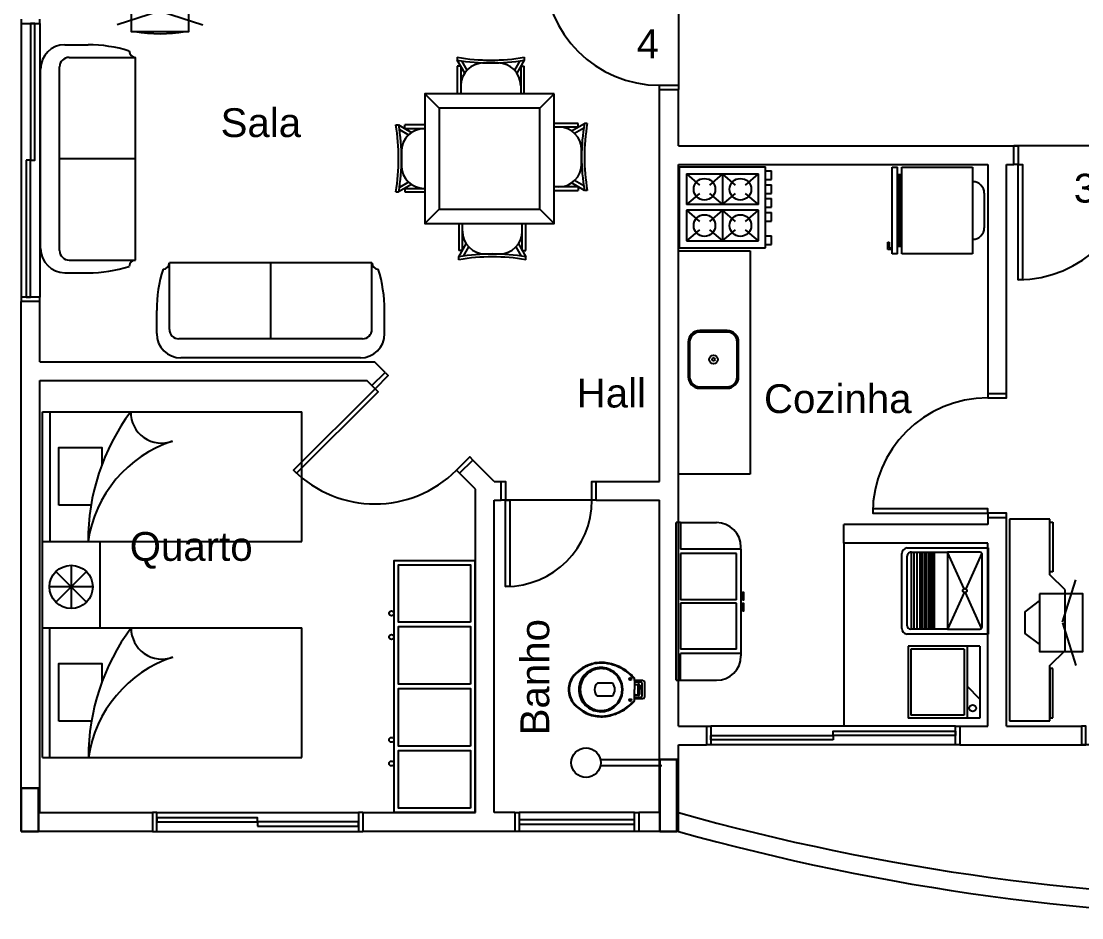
# Model space of a CAD drawing. Extents: x -120 to 1117, y 5 to 675.
# Drawn here: x -83.44 to -76.08, y 34.58 to 40.8 of the extents above; entities that cross this region are included whole.
import ezdxf
from ezdxf.enums import TextEntityAlignment as Align

# ---------------------------------------------------------------- set-up
doc = ezdxf.new("R2010")
doc.units = 0
doc.header["$MEASUREMENT"] = 0
doc.layers.add('FO-Pilares', color=2, linetype='CONTINUOUS', lineweight=30)
for name, color, linetype in [('janela-porta', 6, 'CONTINUOUS'), ('moveis', 253, 'CONTINUOUS'), ('muro', 6, 'CONTINUOUS'), ('parede', 2, 'CONTINUOUS'), ('piso', 4, 'CONTINUOUS'), ('texto', 7, 'CONTINUOUS')]:
    doc.layers.add(name, color=color, linetype=linetype)
doc.styles.add('ROMANS', font='arial.ttf', dxfattribs={"height": 1.5})
doc.styles.get("Standard").update_dxf_attribs({"font": 'arial.ttf'})

msp = doc.modelspace()

# ---------------------------------------------------------------- linework, layer by layer
at = {"layer": 'FO-Pilares'}
for points in [[(-79.0095, 35.1759), (-78.9495, 35.1759), (-78.8895, 35.1759), (-78.8895, 35.4259), (-78.8895, 35.6759), (-78.9495, 35.6759), (-79.0095, 35.6759), (-79.0095, 35.4259), (-79.0095, 35.1759)], [(-83.445, 35.1759), (-83.385, 35.1759), (-83.325, 35.1759), (-83.325, 35.3259), (-83.325, 35.4759), (-83.385, 35.4759), (-83.445, 35.4759), (-83.445, 35.3259), (-83.445, 35.1759)]]:
    msp.add_lwpolyline(points, close=True, dxfattribs=at)
at = {"layer": 'janela-porta', "color": 6, "linetype": 'Continuous'}
for p, q in [((-83.445, 40.7859), (-83.445, 38.8859)), ((-83.315, 40.7859), (-83.315, 38.8859)), ((-76.955, 35.9059), (-78.655, 35.9059)), ((-76.955, 35.7759), (-78.655, 35.7759)), ((-82.5025, 35.3059), (-81.1025, 35.3059)), ((-79.185, 35.3059), (-79.985, 35.3059)), ((-82.5025, 35.1759), (-81.1025, 35.1759)), ((-79.185, 35.1759), (-79.985, 35.1759))]:
    msp.add_line(p, q, dxfattribs=at)
for points in [[(-83.445, 40.8159), (-83.445, 40.7859), (-83.315, 40.7859), (-83.315, 40.8159)], [(-79.01, 40.3259), (-79.01, 40.3559), (-78.88, 40.3559), (-78.88, 40.3259)], [(-76.55, 39.9359), (-76.52, 39.9359), (-76.52, 39.8059), (-76.55, 39.8059)], [(-83.315, 38.8559), (-83.315, 38.8859), (-83.445, 38.8859), (-83.445, 38.8559)], [(-80.9165, 38.3624), (-80.8953, 38.3412), (-80.9872, 38.2493), (-81.0084, 38.2705)], [(-76.73, 38.2159), (-76.73, 38.1859), (-76.6, 38.1859), (-76.6, 38.2159)], [(-80.4003, 37.6624), (-80.4215, 37.6836), (-80.3296, 37.7755), (-80.3084, 37.7543)], [(-80.11, 37.6059), (-80.08, 37.6059), (-80.08, 37.4759), (-80.11, 37.4759)], [(-79.4499, 37.4759), (-79.48, 37.4759), (-79.48, 37.6059), (-79.4499, 37.6059)], [(-76.6, 37.3559), (-76.6, 37.3859), (-76.73, 37.3859), (-76.73, 37.3559)], [(-78.685, 35.9059), (-78.655, 35.9059), (-78.655, 35.7759), (-78.685, 35.7759)], [(-76.925, 35.7759), (-76.955, 35.7759), (-76.955, 35.9059), (-76.925, 35.9059)], [(-76.08, 35.7759), (-76.05, 35.7759), (-76.05, 35.9059), (-76.08, 35.9059)], [(-82.5325, 35.1759), (-82.5025, 35.1759), (-82.5025, 35.3059), (-82.5325, 35.3059)], [(-81.0725, 35.3059), (-81.1025, 35.3059), (-81.1025, 35.1759), (-81.0725, 35.1759)], [(-80.015, 35.3059), (-79.985, 35.3059), (-79.985, 35.1759), (-80.015, 35.1759)], [(-79.155, 35.1759), (-79.185, 35.1759), (-79.185, 35.3059), (-79.155, 35.3059)]]:
    msp.add_lwpolyline(points, dxfattribs=at)
for points in [[(-83.38, 40.7859), (-83.38, 39.8359), (-83.35, 39.8359), (-83.35, 40.7859), (-83.38, 40.7859)], [(-83.41, 39.8359), (-83.41, 38.8859), (-83.38, 38.8859), (-83.38, 39.8359), (-83.41, 39.8359)], [(-76.52, 39.8059), (-76.49, 39.8059), (-76.49, 39.0059), (-76.52, 39.0059), (-76.52, 39.8059)], [(-80.9872, 38.2493), (-80.966, 38.2281), (-81.5317, 37.6624), (-81.5529, 37.6836), (-80.9872, 38.2493)], [(-80.08, 37.4759), (-80.0499, 37.4759), (-80.0499, 36.8759), (-80.08, 36.8759), (-80.08, 37.4759)], [(-76.73, 37.3859), (-76.73, 37.4159), (-77.53, 37.4159), (-77.53, 37.3859), (-76.73, 37.3859)], [(-77.805, 35.8109), (-78.655, 35.8109), (-78.655, 35.8409), (-77.805, 35.8409), (-77.805, 35.8109)], [(-76.955, 35.8409), (-77.805, 35.8409), (-77.805, 35.8709), (-76.955, 35.8709), (-76.955, 35.8409)], [(-82.5025, 35.2409), (-81.8025, 35.2409), (-81.8025, 35.2709), (-82.5025, 35.2709), (-82.5025, 35.2409)], [(-81.8025, 35.2109), (-81.1025, 35.2109), (-81.1025, 35.2409), (-81.8025, 35.2409), (-81.8025, 35.2109)], [(-79.185, 35.2559), (-79.985, 35.2559), (-79.985, 35.2259), (-79.185, 35.2259), (-79.185, 35.2559)]]:
    msp.add_lwpolyline(points, close=True, dxfattribs=at)
for centre, radius, start, end in [((-79.01, 41.1559), 0.8, 180, 270), ((-76.52, 39.8059), 0.8, 270, 0), ((-76.73, 37.3859), 0.8, 90, 180), ((-80.9872, 38.2493), 0.8, 225, 315), ((-80.08, 37.4759), 0.6, 270, 360)]:
    msp.add_arc(centre, radius, start, end, dxfattribs=at)
at = {"layer": 'moveis'}
for p, q in [((-82.4834, 40.8699), (-82.7785, 40.7755)), ((-82.4779, 40.8699), (-82.1828, 40.7755)), ((-83.1417, 40.6377), (-82.9806, 40.6377)), ((-83.1124, 40.5497), (-82.6506, 40.5497)), ((-82.6506, 39.1423), (-82.6506, 40.5497)), ((-80.4155, 40.5506), (-80.4155, 40.5307)), ((-80.3638, 40.441), (-80.4155, 40.5307)), ((-80.3471, 40.4617), (-80.384, 40.5256)), ((-79.9819, 40.5256), (-80.0188, 40.4617)), ((-79.9504, 40.5307), (-80.0021, 40.441)), ((-79.9504, 40.5506), (-79.9504, 40.5307)), ((-83.3103, 39.2229), (-83.3103, 40.469)), ((-83.1785, 39.2083), (-83.1785, 40.4837)), ((-80.4155, 40.4878), (-80.4155, 40.2969)), ((-80.3908, 40.4878), (-80.4155, 40.4878)), ((-80.3908, 40.4878), (-80.3908, 40.2969)), ((-80.1334, 40.511), (-80.2325, 40.511)), ((-79.9751, 40.4878), (-79.9751, 40.2969)), ((-79.9751, 40.4878), (-79.9504, 40.4878)), ((-79.9504, 40.2969), (-79.9504, 40.4878)), ((-80.5421, 40.1969), (-80.6421, 40.2969)), ((-79.7422, 40.2969), (-79.8422, 40.1969)), ((-80.8428, 40.0804), (-80.8229, 40.0804)), ((-80.8229, 40.0804), (-80.7332, 40.0287)), ((-80.6421, 40.0804), (-80.78, 40.0804)), ((-80.78, 40.0557), (-80.78, 40.0804)), ((-79.5752, 40.0911), (-79.7422, 40.0911)), ((-79.622, 40.0394), (-79.5323, 40.0911)), ((-79.5752, 40.0664), (-79.5752, 40.0911)), ((-79.5124, 40.0911), (-79.5323, 40.0911)), ((-80.8178, 40.0489), (-80.7539, 40.012)), ((-80.78, 40.0557), (-80.6421, 40.0557)), ((-79.5752, 40.0664), (-79.7422, 40.0664)), ((-79.6013, 40.0227), (-79.5373, 40.0596)), ((-80.8032, 39.8974), (-80.8032, 39.7984)), ((-79.552, 39.8091), (-79.552, 39.9081)), ((-82.6506, 39.846), (-83.1785, 39.846)), ((-78.8736, 39.7902), (-78.8736, 39.2264)), ((-78.8736, 39.7902), (-78.2736, 39.7902)), ((-78.2736, 39.2264), (-78.2736, 39.7902)), ((-77.3956, 39.7867), (-77.3576, 39.7867)), ((-77.3956, 39.1867), (-77.3956, 39.7867)), ((-77.3576, 39.1867), (-77.3576, 39.7867)), ((-77.3276, 39.7867), (-76.8376, 39.7867)), ((-77.3276, 39.1867), (-77.3276, 39.7867)), ((-76.8376, 39.7867), (-76.8376, 39.1867)), ((-78.8236, 39.7402), (-78.3236, 39.7402)), ((-78.8236, 39.7402), (-78.8236, 39.5283)), ((-78.8236, 39.7402), (-78.7329, 39.6633)), ((-78.5736, 39.7402), (-78.6643, 39.6633)), ((-78.5736, 39.7402), (-78.5736, 39.5283)), ((-78.4829, 39.6633), (-78.5736, 39.7402)), ((-78.4143, 39.6633), (-78.3236, 39.7402)), ((-78.3236, 39.5283), (-78.3236, 39.7402)), ((-78.2736, 39.7625), (-78.2336, 39.7625)), ((-78.2336, 39.7025), (-78.2336, 39.7625)), ((-77.3576, 39.7367), (-77.3276, 39.7367)), ((-77.3496, 39.2367), (-77.3496, 39.7367)), ((-77.3426, 39.2367), (-77.3426, 39.7367)), ((-77.3356, 39.2367), (-77.3356, 39.7367)), ((-80.7332, 39.667), (-80.8229, 39.6153)), ((-80.7539, 39.6837), (-80.8178, 39.6468)), ((-80.78, 39.6401), (-80.6421, 39.6401)), ((-80.78, 39.6401), (-80.78, 39.6153)), ((-79.5752, 39.6508), (-79.7422, 39.6508)), ((-79.5323, 39.626), (-79.622, 39.6778)), ((-79.5373, 39.6575), (-79.6013, 39.6944)), ((-79.5752, 39.6508), (-79.5752, 39.626)), ((-78.2736, 39.7025), (-78.2336, 39.7025)), ((-78.2736, 39.6658), (-78.2336, 39.6658)), ((-78.2336, 39.6058), (-78.2336, 39.6658)), ((-76.8376, 39.6867), (-76.8348, 39.6867)), ((-80.8428, 39.6153), (-80.8229, 39.6153)), ((-80.78, 39.6153), (-80.6421, 39.6153)), ((-79.7422, 39.626), (-79.5752, 39.626)), ((-79.5124, 39.626), (-79.5323, 39.626)), ((-78.7329, 39.6052), (-78.8236, 39.5283)), ((-78.6643, 39.6052), (-78.5736, 39.5283)), ((-78.5736, 39.5283), (-78.4829, 39.6052)), ((-78.3236, 39.5283), (-78.4143, 39.6052)), ((-78.2736, 39.6058), (-78.2336, 39.6058)), ((-78.2736, 39.5691), (-78.2336, 39.5691)), ((-78.2336, 39.5091), (-78.2336, 39.5691)), ((-76.7548, 39.6068), (-76.7548, 39.3667)), ((-80.5421, 39.4969), (-80.6421, 39.3969)), ((-79.8422, 39.4969), (-79.7422, 39.3969)), ((-78.3236, 39.5283), (-78.8236, 39.5283)), ((-78.2736, 39.5091), (-78.2336, 39.5091)), ((-78.3236, 39.4883), (-78.8236, 39.4883)), ((-78.8236, 39.4883), (-78.8236, 39.2764)), ((-78.8236, 39.4883), (-78.7329, 39.4114)), ((-78.5736, 39.4883), (-78.6643, 39.4114)), ((-78.5736, 39.4883), (-78.5736, 39.2764)), ((-78.4829, 39.4114), (-78.5736, 39.4883)), ((-78.4143, 39.4114), (-78.3236, 39.4883)), ((-78.3236, 39.2764), (-78.3236, 39.4883)), ((-78.2736, 39.4724), (-78.2336, 39.4724)), ((-78.2336, 39.4124), (-78.2336, 39.4724)), ((-80.4048, 39.3969), (-80.4048, 39.2079)), ((-80.38, 39.2079), (-80.38, 39.3969)), ((-79.9644, 39.2079), (-79.9644, 39.3969)), ((-79.9397, 39.2079), (-79.9397, 39.3969)), ((-78.7329, 39.3532), (-78.8236, 39.2764)), ((-78.6643, 39.3532), (-78.5736, 39.2764)), ((-78.5736, 39.2764), (-78.4829, 39.3532)), ((-78.3236, 39.2764), (-78.4143, 39.3532)), ((-78.2736, 39.4124), (-78.2336, 39.4124)), ((-78.8236, 39.2764), (-78.3236, 39.2764)), ((-78.2736, 39.3114), (-78.2336, 39.3114)), ((-78.2336, 39.2514), (-78.2336, 39.3114)), ((-76.8348, 39.2867), (-76.8376, 39.2867)), ((-80.4048, 39.165), (-80.3531, 39.2547)), ((-80.38, 39.2079), (-80.4048, 39.2079)), ((-80.3733, 39.1701), (-80.3364, 39.234)), ((-80.0081, 39.234), (-79.9712, 39.1701)), ((-79.9914, 39.2547), (-79.9397, 39.165)), ((-79.9644, 39.2079), (-79.9397, 39.2079)), ((-78.88, 39.2059), (-78.38, 39.2059)), ((-78.8736, 39.2264), (-78.2736, 39.2264)), ((-78.38, 39.2059), (-78.38, 37.6554)), ((-78.2736, 39.2514), (-78.2336, 39.2514)), ((-77.4256, 39.2167), (-77.4256, 39.2667)), ((-77.4256, 39.2667), (-77.4157, 39.2667)), ((-77.3956, 39.2167), (-77.4256, 39.2167)), ((-77.4157, 39.2667), (-77.4157, 39.2267)), ((-77.4157, 39.2267), (-77.3956, 39.2267)), ((-77.3276, 39.2367), (-77.3576, 39.2367)), ((-83.1124, 39.1423), (-82.6506, 39.1423)), ((-82.4159, 38.6615), (-82.4159, 39.1233)), ((-81.0085, 39.1233), (-82.4159, 39.1233)), ((-81.7122, 39.1233), (-81.7122, 38.5955)), ((-81.0085, 38.6615), (-81.0085, 39.1233)), ((-80.4048, 39.1452), (-80.4048, 39.165)), ((-80.2217, 39.1847), (-80.1227, 39.1847)), ((-79.9397, 39.1452), (-79.9397, 39.165)), ((-77.3576, 39.1867), (-77.3956, 39.1867)), ((-76.8376, 39.1867), (-77.3276, 39.1867)), ((-83.1417, 39.0543), (-82.9806, 39.0543)), ((-82.5039, 38.6322), (-82.5039, 38.7934)), ((-80.9205, 38.6322), (-80.9205, 38.7934)), ((-78.5416, 38.6526), (-78.7316, 38.6526)), ((-78.5416, 38.6426), (-78.7316, 38.6426)), ((-81.0745, 38.5955), (-82.3499, 38.5955)), ((-78.8116, 38.5726), (-78.8116, 38.3326)), ((-78.8016, 38.5726), (-78.8016, 38.3326)), ((-78.4716, 38.3326), (-78.4716, 38.5726)), ((-78.4616, 38.3326), (-78.4616, 38.5726)), ((-81.0891, 38.4636), (-82.3352, 38.4636)), ((-78.7316, 38.2626), (-78.5416, 38.2626)), ((-78.7316, 38.2526), (-78.5416, 38.2526)), ((-83.2963, 38.0885), (-81.4963, 38.0885)), ((-83.2963, 35.6885), (-83.2963, 38.0885)), ((-83.2463, 38.0885), (-83.2463, 37.1885)), ((-81.4963, 37.1885), (-81.4963, 38.0885)), ((-78.38, 37.6554), (-78.88, 37.6554)), ((-78.8952, 36.2247), (-78.8952, 37.3193)), ((-78.8652, 37.3193), (-78.8952, 37.3193)), ((-78.8652, 37.3193), (-78.8652, 37.1343)), ((-78.8652, 37.3193), (-78.6152, 37.3193)), ((-76.2991, 37.3428), (-76.579, 37.3428)), ((-76.579, 37.3428), (-76.579, 35.9428)), ((-76.2991, 36.9578), (-76.2991, 37.3428)), ((-76.2991, 36.9788), (-76.2991, 37.3218)), ((-76.2991, 37.3218), (-76.2781, 37.3218)), ((-76.2781, 37.3218), (-76.2781, 36.9788)), ((-83.2963, 37.1885), (-81.4963, 37.1885)), ((-82.8963, 36.5885), (-82.8963, 37.1885)), ((-78.4452, 37.1343), (-78.8652, 37.1343)), ((-78.4452, 37.1343), (-78.4452, 37.1493)), ((-78.4452, 37.1343), (-78.4452, 36.4097)), ((-77.2908, 37.145), (-76.7285, 37.145)), ((-76.7285, 37.145), (-76.7285, 36.5451)), ((-78.4751, 37.1043), (-78.8652, 37.1043)), ((-78.8652, 37.1043), (-78.8652, 36.7843)), ((-78.4751, 36.7843), (-78.4751, 37.1043)), ((-77.3285, 36.5849), (-77.3285, 37.1043)), ((-77.261, 36.5802), (-77.261, 37.1147)), ((-77.241, 36.5802), (-77.241, 37.1147)), ((-77.221, 36.5802), (-77.221, 37.1147)), ((-77.201, 36.5802), (-77.201, 37.1147)), ((-77.186, 36.5802), (-77.186, 37.1147)), ((-77.171, 36.5802), (-77.171, 37.1147)), ((-77.156, 36.5802), (-77.156, 37.1147)), ((-77.141, 36.5802), (-77.141, 37.1147)), ((-77.131, 36.5802), (-77.131, 37.1147)), ((-77.121, 36.5802), (-77.121, 37.1147)), ((-77.111, 36.5802), (-77.111, 37.1147)), ((-77.101, 36.5802), (-77.101, 37.1147)), ((-76.8956, 36.8602), (-77.01, 37.1147)), ((-76.7729, 37.1078), (-76.8841, 36.8601)), ((-83.0982, 37.0232), (-83.0982, 36.7232)), ((-82.9921, 36.7672), (-83.2042, 36.9793)), ((-82.9921, 36.9793), (-83.2042, 36.7672)), ((-76.2781, 36.9788), (-76.2991, 36.9788)), ((-76.194, 36.8528), (-76.2991, 36.9578)), ((-76.2121, 36.6283), (-76.1177, 36.9234)), ((-82.9482, 36.8732), (-83.2482, 36.8732)), ((-76.194, 36.4328), (-76.194, 36.8528)), ((-78.4751, 36.7843), (-78.8652, 36.7843)), ((-76.8956, 36.8346), (-77.01, 36.5802)), ((-76.773, 36.5874), (-76.8842, 36.8347)), ((-78.4751, 36.7597), (-78.8652, 36.7597)), ((-78.8652, 36.7597), (-78.8652, 36.4398)), ((-78.4751, 36.4398), (-78.4751, 36.7597)), ((-76.2121, 36.6227), (-76.1177, 36.3276)), ((-83.2963, 36.5885), (-81.4963, 36.5885)), ((-83.2463, 35.6885), (-83.2463, 36.5885)), ((-81.4963, 35.6885), (-81.4963, 36.5885)), ((-76.7285, 36.5451), (-77.2917, 36.5451)), ((-78.4751, 36.4398), (-78.8652, 36.4398)), ((-78.8652, 36.2247), (-78.8652, 36.4097)), ((-78.4452, 36.4097), (-78.8652, 36.4097)), ((-78.4452, 36.4097), (-78.4452, 36.3947)), ((-76.7846, 36.4616), (-77.2846, 36.4616)), ((-77.2846, 36.4616), (-77.2846, 35.9616)), ((-76.8946, 36.4416), (-77.2646, 36.4416)), ((-77.2646, 36.4416), (-77.2646, 35.9817)), ((-76.7846, 36.4616), (-76.7846, 35.9616)), ((-76.2991, 36.3278), (-76.194, 36.4328)), ((-76.2991, 35.9428), (-76.2991, 36.3278)), ((-76.2991, 36.3068), (-76.2991, 35.9637)), ((-76.2781, 36.3068), (-76.2991, 36.3068)), ((-76.2781, 35.9637), (-76.2781, 36.3068)), ((-79.3376, 36.2048), (-79.4336, 36.2048)), ((-79.1836, 36.2296), (-79.1836, 36.2348)), ((-79.1836, 36.2228), (-79.1836, 36.2296)), ((-79.1836, 36.2228), (-79.1836, 36.1603)), ((-79.1256, 36.2228), (-79.1836, 36.2228)), ((-79.1396, 36.2128), (-79.1836, 36.2128)), ((-79.1756, 36.1963), (-79.1646, 36.1963)), ((-79.1601, 36.1603), (-79.1601, 36.1958)), ((-79.1486, 36.1918), (-79.1486, 36.1603)), ((-79.1321, 36.1603), (-79.1321, 36.2053)), ((-79.1136, 36.1603), (-79.1136, 36.2118)), ((-78.8952, 36.2247), (-78.8652, 36.2247)), ((-78.8652, 36.2247), (-78.6152, 36.2247)), ((-76.7846, 36.0937), (-76.8746, 36.1837)), ((-79.4336, 36.1158), (-79.3376, 36.1158)), ((-79.1836, 36.0978), (-79.1836, 36.1603)), ((-79.1836, 36.1078), (-79.1396, 36.1078)), ((-79.1756, 36.1243), (-79.1646, 36.1243)), ((-79.1601, 36.1248), (-79.1601, 36.1603)), ((-79.1486, 36.1288), (-79.1486, 36.1603)), ((-79.1321, 36.1153), (-79.1321, 36.1603)), ((-79.1136, 36.1088), (-79.1136, 36.1603)), ((-79.1836, 36.0978), (-79.1256, 36.0978)), ((-79.1836, 36.091), (-79.1836, 36.0978)), ((-79.1836, 36.0858), (-79.1836, 36.091)), ((-76.7846, 35.9616), (-77.2846, 35.9616)), ((-76.8946, 35.9817), (-77.2646, 35.9817)), ((-76.2991, 35.9637), (-76.2781, 35.9637)), ((-76.579, 35.9428), (-76.2991, 35.9428)), ((-83.2963, 35.6885), (-81.4963, 35.6885)), ((-78.9958, 35.6728), (-79.421, 35.6728)), ((-79.421, 35.6328), (-78.9958, 35.6328))]:
    msp.add_line(p, q, dxfattribs=at)
for points in [[(-82.2806, 41.029), (-82.6806, 41.029), (-82.6806, 40.729), (-82.2806, 40.729), (-82.2806, 41.029)], [(-79.7422, 40.2969), (-80.6421, 40.2969), (-80.6421, 39.3969), (-79.7422, 39.3969), (-79.7422, 40.2969)], [(-79.8422, 40.1969), (-80.5421, 40.1969), (-80.5421, 39.4969), (-79.8422, 39.4969), (-79.8422, 40.1969)], [(-80.2948, 35.3076), (-80.8548, 35.3076), (-80.8548, 37.0576), (-80.2948, 37.0576), (-80.2948, 35.3076)], [(-80.3248, 36.6276), (-80.8248, 36.6276), (-80.8248, 37.0276), (-80.3248, 37.0276), (-80.3248, 36.6276)], [(-78.4351, 36.7843), (-78.4251, 36.7843), (-78.4251, 36.8343), (-78.4351, 36.8343), (-78.4351, 36.7843)], [(-76.3712, 36.8255), (-76.3712, 36.4255), (-76.0712, 36.4255), (-76.0712, 36.8255), (-76.3712, 36.8255)], [(-78.4351, 36.7072), (-78.4251, 36.7072), (-78.4251, 36.7572), (-78.4351, 36.7572), (-78.4351, 36.7072)], [(-80.3248, 36.1976), (-80.8248, 36.1976), (-80.8248, 36.5976), (-80.3248, 36.5976), (-80.3248, 36.1976)], [(-80.3248, 35.7676), (-80.8248, 35.7676), (-80.8248, 36.1676), (-80.3248, 36.1676), (-80.3248, 35.7676)], [(-80.3248, 35.3376), (-80.8248, 35.3376), (-80.8248, 35.7376), (-80.3248, 35.7376), (-80.3248, 35.3376)]]:
    msp.add_lwpolyline(points, close=True, dxfattribs=at)
for points in [[(-83.1839, 37.4415), (-83.1839, 37.8415), (-82.8839, 37.8415), (-82.8839, 37.7147)], [(-82.9568, 37.4415), (-83.1839, 37.4415)], [(-77.291, 36.6033), (-77.291, 37.0856)], [(-77.01, 37.1147), (-77.01, 36.5802), (-77.2667, 36.5802)], [(-77.262, 37.1147), (-77.01, 37.1147)], [(-77.01, 37.1147), (-77.01, 36.58), (-76.7855, 36.58)], [(-76.785, 37.1147), (-77.01, 37.1147)], [(-76.7698, 36.595), (-76.7698, 37.1009)], [(-76.3712, 36.4755), (-76.4712, 36.5505), (-76.4712, 36.7005), (-76.3712, 36.7755)], [(-76.8946, 36.4416), (-76.8946, 35.9817)], [(-76.8746, 36.4616), (-76.8746, 35.9616)], [(-83.1839, 35.9415), (-83.1839, 36.3415), (-82.8839, 36.3415), (-82.8839, 36.2147)], [(-82.9568, 35.9415), (-83.1839, 35.9415)]]:
    msp.add_lwpolyline(points, dxfattribs=at)
for centre, radius in [((-78.6986, 39.6342), 0.075), ((-78.4486, 39.6342), 0.075), ((-78.6986, 39.3823), 0.075), ((-78.4486, 39.3823), 0.075), ((-78.6366, 38.4526), 0.03), ((-78.6366, 38.4526), 0.01), ((-83.0982, 36.8732), 0.15), ((-76.8898, 36.8474), 0.014), ((-80.8728, 36.6894), 0.017), ((-80.8728, 36.5252), 0.017), ((-79.2136, 36.2333), 0.0075), ((-79.2136, 36.0873), 0.0075), ((-76.8354, 36.0311), 0.0235), ((-80.8728, 35.8114), 0.017), ((-79.5214, 35.6528), 0.1023), ((-80.8728, 35.6473), 0.017)]:
    msp.add_circle(centre, radius, dxfattribs=at)
for centre, radius, start, end in [((-82.4806, 41.7618), 1.0475, 260.38281, 279.61719), ((-83.1417, 40.469), 0.1686, 90, 180), ((-82.9834, 39.6675), 0.9702, 72.68164, 89.82776), ((-83.1124, 40.4837), 0.066, 90, 180), ((-82.6506, 40.5937), 0.044, 180, 269.99695), ((-80.1829, 41.9069), 1.3762, 260.271, 279.72903), ((-80.1829, 41.8871), 1.3762, 260.271, 279.72903), ((-80.2325, 40.3526), 0.1583, 90, 180), ((-80.1335, 40.3526), 0.1583, 0, 90), ((-82.1991, 39.8479), 1.3762, 350.27097, 9.72903), ((-82.1793, 39.8479), 1.3762, 350.27097, 9.72903), ((-78.1759, 39.8586), 1.3762, 170.271, 189.729), ((-78.1561, 39.8586), 1.3762, 170.271, 189.729), ((-80.6448, 39.8973), 0.1583, 90, 180), ((-79.7104, 39.9081), 0.1583, 0, 90), ((-80.6448, 39.7984), 0.1583, 180, 270), ((-79.7104, 39.8091), 0.1583, 270, 0), ((-76.8348, 39.6068), 0.08, 0, 90), ((-80.2217, 39.3431), 0.1583, 180, 270), ((-80.1227, 39.3431), 0.1583, 270, 0), ((-76.8348, 39.3667), 0.08, 270, 0), ((-83.1417, 39.2229), 0.1686, 180, 270), ((-83.1124, 39.2082), 0.066, 180, 270), ((-82.6506, 39.0983), 0.044, 90.00302, 180), ((-82.4599, 39.1233), 0.044, 270, 359.99698), ((-80.9645, 39.1233), 0.044, 180.00302, 270), ((-80.1723, 37.8086), 1.3762, 80.27097, 99.72903), ((-80.1723, 37.7888), 1.3762, 80.27097, 99.72903), ((-82.9834, 40.0244), 0.9702, 270.17227, 287.31836), ((-81.5337, 38.7905), 0.9702, 162.68166, 179.82774), ((-81.8907, 38.7905), 0.9702, 0.17226, 17.31835), ((-82.3352, 38.6322), 0.1686, 180, 270), ((-82.3499, 38.6615), 0.066, 180, 270), ((-81.0892, 38.6322), 0.1686, 270, 0), ((-81.0745, 38.6615), 0.066, 270, 0), ((-78.7316, 38.5726), 0.08, 90, 180), ((-78.7316, 38.5726), 0.07, 90, 180), ((-78.5416, 38.5726), 0.08, 0, 90), ((-78.5416, 38.5726), 0.07, 0, 90), ((-78.7316, 38.3326), 0.08, 180, 270), ((-78.7316, 38.3326), 0.07, 180, 270), ((-78.5416, 38.3326), 0.08, 270, 0), ((-78.5416, 38.3326), 0.07, 270, 0), ((-81.4703, 37.19), 1.5105, 143.49786, 180.05692), ((-82.47, 38.0862), 0.2144, 179.36969, 290.57398), ((-82.1249, 37.0637), 0.8648, 108.16934, 171.70019), ((-78.6152, 37.1493), 0.17, 0, 90), ((-77.2803, 37.0974), 0.0487, 102.4292, 171.60346), ((-77.2624, 37.0862), 0.0285, 87.07288, 181.06686), ((-76.7871, 37.0971), 0.0177, 12.10257, 83.88446), ((-81.4675, 35.69), 1.5105, 143.49786, 180.05692), ((-82.4672, 36.5862), 0.2144, 179.36969, 290.57398), ((-77.2885, 36.585), 0.04, 180.09198, 265.52838), ((-77.264, 36.6073), 0.0273, 188.10998, 264.31546), ((-76.7879, 36.5983), 0.0184, 277.01837, 350.50461), ((-82.1222, 35.5637), 0.8648, 108.16934, 171.70019), ((-79.4156, 36.1004), 0.248, 96.48303, 121.07306), ((-79.4156, 36.1004), 0.2435, 96.47784, 121.06744), ((-79.4138, 36.1054), 0.2433, 73.23779, 97.04529), ((-79.4138, 36.1054), 0.2388, 84.24072, 97.05057), ((-79.4318, 36.0149), 0.3307, 55.84973, 82.70648), ((-79.4318, 36.0149), 0.3352, 55.84763, 74.7475), ((-78.6152, 36.3947), 0.17, 270, 0), ((-79.4946, 36.1606), 0.149, 143.00192, 180.12817), ((-79.4028, 36.0847), 0.2681, 121.68091, 141.83972), ((-79.4028, 36.0847), 0.2636, 121.6861, 141.82977), ((-79.4179, 36.1604), 0.1532, 139.3363, 180.05475), ((-79.4189, 36.162), 0.1422, 136.22839, 180.66357), ((-79.4163, 36.1571), 0.1566, 100.02805, 138.77759), ((-79.4167, 36.1622), 0.1437, 100.80786, 136.92645), ((-79.4172, 36.1679), 0.1458, 59.70194, 100.44556), ((-79.4158, 36.1608), 0.1451, 60.19482, 101.06641), ((-79.42, 36.1596), 0.1544, 0.24878, 60.34412), ((-79.4162, 36.1606), 0.1456, 359.88776, 60.08859), ((-79.4249, 36.0281), 0.3159, 40.75461, 55.53586), ((-79.4249, 36.0281), 0.3204, 41.94791, 55.53809), ((-79.4946, 36.1606), 0.1445, 143.01996, 180.12817), ((-79.377, 36.1603), 0.0846, 159.22229, 200.77771), ((-79.434, 36.1807), 0.0241, 89.10947, 156.48959), ((-79.3894, 36.1603), 0.0683, 319.3118, 40.6882), ((-79.1938, 36.2351), 0.0102, 358.30859, 45.2439), ((-79.193, 36.2285), 0.00945, 6.98801, 38.65158), ((-79.1753, 36.2046), 0.00832, 184.71802, 267.98511), ((-79.1655, 36.2081), 0.0119, 274.05209, 294.02042), ((-79.1562, 36.185), 0.0131, 70.61249, 109.65814), ((-79.1541, 36.1918), 0.00592, 43.93601, 67.40167), ((-79.1553, 36.192), 0.00666, 357.95715, 36.10229), ((-79.1394, 36.2055), 0.00728, 358.27496, 91.72504), ((-79.1253, 36.211), 0.0118, 3.68018, 91.29895), ((-79.4946, 36.16), 0.149, 179.87183, 216.99808), ((-79.4946, 36.16), 0.1445, 179.87183, 216.98004), ((-79.4179, 36.1602), 0.1532, 179.94525, 220.6637), ((-79.4189, 36.1586), 0.1422, 179.33643, 223.77161), ((-79.434, 36.1399), 0.0241, 203.51041, 270.89053), ((-79.4162, 36.16), 0.1456, 299.91141, 0.11224), ((-79.42, 36.161), 0.1544, 299.65588, 359.75122), ((-79.1753, 36.116), 0.00832, 92.01489, 175.28198), ((-79.1655, 36.1124), 0.0119, 65.97961, 85.94794), ((-79.1562, 36.1356), 0.0131, 250.34183, 289.38751), ((-79.1541, 36.1288), 0.00592, 292.59836, 316.06399), ((-79.1553, 36.1286), 0.00666, 323.89771, 2.04285), ((-79.1394, 36.1151), 0.00728, 268.27496, 1.72504), ((-79.1253, 36.1096), 0.0118, 268.70105, 356.31985), ((-79.4028, 36.2359), 0.2681, 218.16028, 238.31912), ((-79.4028, 36.2359), 0.2636, 218.17023, 238.31393), ((-79.4163, 36.1635), 0.1566, 221.22241, 259.97195), ((-79.4167, 36.1584), 0.1437, 223.07355, 259.19214), ((-79.4158, 36.1598), 0.1451, 258.93356, 299.80521), ((-79.4318, 36.3057), 0.3307, 277.29349, 304.15027), ((-79.4318, 36.3057), 0.3352, 285.25247, 304.15237), ((-79.4249, 36.2925), 0.3159, 304.46414, 319.24539), ((-79.4249, 36.2925), 0.3204, 304.46191, 318.05209), ((-79.1938, 36.0855), 0.0102, 314.7561, 1.69141), ((-79.193, 36.0921), 0.00945, 321.34842, 353.01199), ((-79.4156, 36.2202), 0.248, 238.92694, 263.51697), ((-79.4156, 36.2202), 0.2435, 238.93256, 263.52219), ((-79.4172, 36.1527), 0.1458, 259.55444, 300.29806), ((-79.4138, 36.2152), 0.2433, 262.95474, 286.76221), ((-79.4138, 36.2152), 0.2388, 262.94943, 275.75928)]:
    msp.add_arc(centre, radius, start, end, dxfattribs=at)
at = {"layer": 'muro'}
for centre, radius, start, end in [((-74.51, 50.9199), 16.214, 254.3642, 285.6358), ((-74.51, 50.7901), 16.2142, 254.36444, 285.63556)]:
    msp.add_arc(centre, radius, start, end, dxfattribs=at)
at = {"layer": 'parede'}
for p, q in [((-79.01, 37.6059), (-79.01, 40.3259)), ((-79.01, 40.3259), (-78.88, 40.3259)), ((-78.88, 39.9359), (-78.88, 40.3259)), ((-78.88, 39.9359), (-76.55, 39.9359)), ((-76.55, 39.8059), (-76.55, 39.9359)), ((-78.88, 39.8059), (-76.73, 39.8059)), ((-78.88, 35.9059), (-78.88, 39.8059)), ((-76.73, 39.8059), (-76.73, 38.2159)), ((-76.6, 39.8059), (-76.55, 39.8059)), ((-76.6, 38.2159), (-76.6, 39.8059)), ((-83.445, 35.1759), (-83.445, 38.8559)), ((-83.315, 38.8559), (-83.445, 38.8559)), ((-83.315, 38.4359), (-83.315, 38.8559)), ((-83.315, 38.4359), (-80.99, 38.4359)), ((-80.9165, 38.3625), (-80.99, 38.4359)), ((-81.0084, 38.2705), (-80.9165, 38.3625)), ((-83.315, 38.3059), (-81.0438, 38.3059)), ((-83.315, 35.3059), (-83.315, 38.3059)), ((-81.0084, 38.2705), (-81.0438, 38.3059)), ((-76.73, 38.2159), (-76.6, 38.2159)), ((-80.4003, 37.6624), (-80.3084, 37.7543)), ((-80.16, 37.6059), (-80.3084, 37.7543)), ((-80.2899, 37.552), (-80.4003, 37.6624)), ((-80.16, 37.6059), (-80.11, 37.6059)), ((-80.11, 37.4759), (-80.11, 37.6059)), ((-79.4499, 37.6059), (-79.01, 37.6059)), ((-79.4499, 37.4759), (-79.4499, 37.6059)), ((-80.2899, 35.3059), (-80.2899, 37.552)), ((-80.16, 35.3059), (-80.16, 37.4759)), ((-80.16, 37.4759), (-80.11, 37.4759)), ((-79.4499, 37.4759), (-79.01, 37.4759)), ((-79.01, 35.3059), (-79.01, 37.4759)), ((-76.73, 37.3559), (-76.73, 37.3059)), ((-76.73, 37.3559), (-76.6, 37.3559)), ((-76.6, 35.9059), (-76.6, 37.3559)), ((-76.73, 37.3059), (-77.73, 37.3059)), ((-77.73, 37.1759), (-77.73, 37.3059)), ((-76.73, 37.1759), (-77.73, 37.1759)), ((-76.73, 35.9059), (-76.73, 37.1759)), ((-78.88, 35.9059), (-78.685, 35.9059)), ((-78.685, 35.9059), (-78.685, 35.7759)), ((-76.925, 35.9059), (-76.73, 35.9059)), ((-76.925, 35.9059), (-76.925, 35.7759)), ((-76.6, 35.9059), (-76.08, 35.9059)), ((-76.08, 35.9059), (-76.08, 35.7759)), ((-78.88, 35.1759), (-78.88, 35.7759)), ((-78.88, 35.7759), (-78.685, 35.7759)), ((-76.925, 35.7759), (-76.08, 35.7759)), ((-83.315, 35.3059), (-82.5325, 35.3059)), ((-82.5325, 35.3059), (-82.5325, 35.1759)), ((-81.0725, 35.3059), (-80.2899, 35.3059)), ((-81.0725, 35.3059), (-81.0725, 35.1759)), ((-80.015, 35.3059), (-80.16, 35.3059)), ((-80.015, 35.3059), (-80.015, 35.1759)), ((-79.01, 35.3059), (-79.155, 35.3059)), ((-79.155, 35.3059), (-79.155, 35.1759)), ((-82.5325, 35.1759), (-83.445, 35.1759)), ((-80.015, 35.1759), (-81.0725, 35.1759)), ((-78.88, 35.1759), (-79.155, 35.1759))]:
    msp.add_line(p, q, dxfattribs=at)
at = {"layer": 'piso'}
for p, q in [((-78.88, 41.1859), (-78.88, 40.3259)), ((-75.69, 39.9359), (-76.55, 39.9359)), ((-79.4499, 37.4759), (-80.11, 37.4759)), ((-77.73, 37.1759), (-77.73, 35.9059)), ((-74.52, 35.7759), (-76.08, 35.7759))]:
    msp.add_line(p, q, dxfattribs=at)

# ---------------------------------------------------------------- texts
at = {"layer": 'texto', "style": 'ROMANS'}
for s, p in [('4', (-79.0921, 40.644)), ('3', (-76.0551, 39.6418))]:
    msp.add_text(s, height=0.2, dxfattribs=at).set_placement(p, align=Align.MIDDLE_CENTER)
at = {"layer": 'texto'}
for s, p in [('Sala', (-81.7802, 39.9366)), ('Hall', (-79.3454, 38.0589)), ('Cozinha', (-77.7726, 38.0202)), ('Quarto', (-82.2642, 36.9942))]:
    msp.add_text(s, height=0.2, dxfattribs=at).set_placement(p, align=Align.BOTTOM_CENTER)
msp.add_text('Banho', height=0.2, rotation=90, dxfattribs=at).set_placement((-79.7171, 36.2461), align=Align.BOTTOM_CENTER)

doc.saveas('drawing.dxf')
